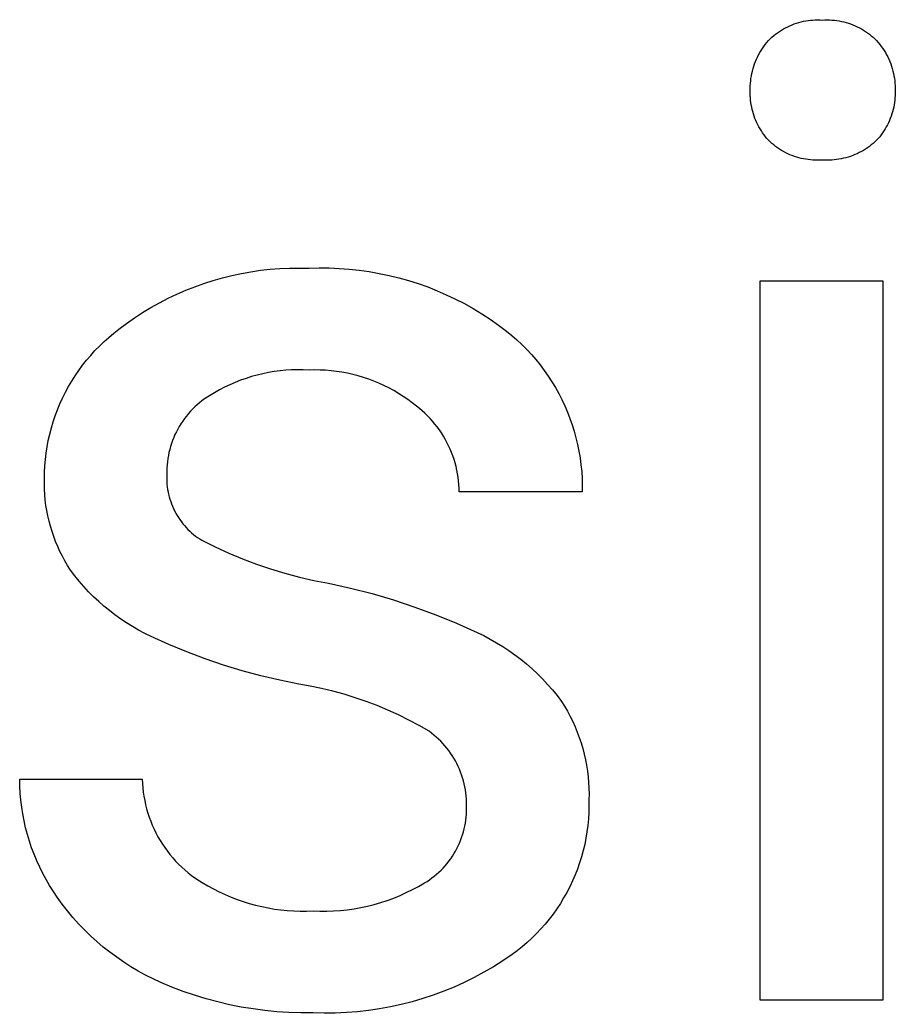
# Model space of a CAD drawing. Header units: millimetres. Extents: x -658 to 2773, y 81 to 2478.
# Drawn here: x 1640.63 to 1667.78, y 230.95 to 261.75 of the extents above; entities that cross this region are included whole.
import ezdxf

# ---------------------------------------------------------------- set-up
doc = ezdxf.new("R2010")
doc.units = ezdxf.units.MM
doc.header["$MEASUREMENT"] = 0
doc.layers.add('Domyślny', color=7, linetype='Continuous', true_color=0x000000)

msp = doc.modelspace()

# ---------------------------------------------------------------- linework, layer by layer
at = {"layer": 'Domyślny'}
for p, q in [((1664.381, 261.508), (1664.447, 261.541)), ((1664.447, 261.541), (1664.514, 261.572)), ((1664.514, 261.572), (1664.582, 261.6)), ((1664.582, 261.6), (1664.651, 261.627)), ((1664.651, 261.627), (1664.721, 261.65)), ((1664.721, 261.65), (1664.792, 261.672)), ((1664.792, 261.672), (1664.863, 261.691)), ((1664.863, 261.691), (1664.935, 261.707)), ((1664.935, 261.707), (1665.008, 261.721)), ((1665.008, 261.721), (1665.081, 261.732)), ((1665.081, 261.732), (1665.154, 261.741)), ((1665.154, 261.741), (1665.228, 261.747)), ((1665.228, 261.747), (1665.302, 261.751)), ((1665.302, 261.751), (1665.375, 261.752)), ((1665.375, 261.752), (1665.449, 261.75)), ((1665.449, 261.75), (1665.523, 261.746)), ((1665.523, 261.746), (1665.597, 261.75)), ((1665.597, 261.75), (1665.671, 261.752)), ((1665.671, 261.752), (1665.746, 261.751)), ((1665.746, 261.751), (1665.82, 261.747)), ((1665.82, 261.747), (1665.894, 261.74)), ((1665.894, 261.74), (1665.967, 261.732)), ((1665.967, 261.732), (1666.041, 261.72)), ((1666.041, 261.72), (1666.114, 261.706)), ((1666.114, 261.706), (1666.186, 261.69)), ((1666.186, 261.69), (1666.258, 261.671)), ((1666.258, 261.671), (1666.329, 261.65)), ((1666.329, 261.65), (1666.399, 261.626)), ((1666.399, 261.626), (1666.468, 261.6)), ((1666.468, 261.6), (1666.537, 261.571)), ((1666.537, 261.571), (1666.604, 261.54)), ((1666.604, 261.54), (1666.671, 261.507)), ((1663.957, 261.213), (1664.013, 261.262)), ((1664.013, 261.262), (1664.07, 261.308)), ((1664.07, 261.308), (1664.13, 261.352)), ((1664.13, 261.352), (1664.19, 261.394)), ((1664.19, 261.394), (1664.252, 261.434)), ((1664.252, 261.434), (1664.316, 261.472)), ((1664.316, 261.472), (1664.381, 261.508)), ((1666.671, 261.507), (1666.736, 261.471)), ((1666.736, 261.471), (1666.8, 261.434)), ((1666.8, 261.434), (1666.862, 261.394)), ((1666.862, 261.394), (1666.923, 261.352)), ((1666.923, 261.352), (1666.983, 261.307)), ((1666.983, 261.307), (1667.041, 261.261)), ((1667.041, 261.261), (1667.098, 261.213)), ((1663.663, 260.867), (1663.706, 260.93)), ((1663.706, 260.93), (1663.752, 260.992)), ((1663.752, 260.992), (1663.8, 261.052)), ((1663.8, 261.052), (1663.85, 261.111)), ((1663.85, 261.111), (1663.903, 261.163)), ((1663.903, 261.163), (1663.957, 261.213)), ((1667.098, 261.213), (1667.152, 261.163)), ((1667.152, 261.163), (1667.205, 261.111)), ((1667.205, 261.111), (1667.256, 261.053)), ((1667.256, 261.053), (1667.305, 260.993)), ((1667.305, 260.993), (1667.351, 260.931)), ((1667.351, 260.931), (1667.396, 260.868)), ((1663.51, 260.599), (1663.545, 260.668)), ((1663.545, 260.668), (1663.582, 260.735)), ((1663.582, 260.735), (1663.621, 260.802)), ((1663.621, 260.802), (1663.663, 260.867)), ((1667.396, 260.868), (1667.438, 260.803)), ((1667.438, 260.803), (1667.478, 260.737)), ((1667.478, 260.737), (1667.515, 260.669)), ((1667.515, 260.669), (1667.55, 260.601)), ((1663.373, 260.239), (1663.395, 260.313)), ((1663.395, 260.313), (1663.42, 260.386)), ((1663.42, 260.386), (1663.448, 260.458)), ((1663.448, 260.458), (1663.478, 260.529)), ((1663.478, 260.529), (1663.51, 260.599)), ((1667.55, 260.601), (1667.583, 260.531)), ((1667.583, 260.531), (1667.614, 260.46)), ((1667.614, 260.46), (1667.642, 260.388)), ((1667.642, 260.388), (1667.667, 260.315)), ((1667.667, 260.315), (1667.69, 260.241)), ((1663.308, 259.938), (1663.32, 260.014)), ((1663.32, 260.014), (1663.335, 260.09)), ((1663.335, 260.09), (1663.353, 260.165)), ((1663.353, 260.165), (1663.373, 260.239)), ((1667.69, 260.241), (1667.71, 260.166)), ((1667.71, 260.166), (1667.728, 260.091)), ((1667.728, 260.091), (1667.743, 260.015)), ((1667.743, 260.015), (1667.756, 259.939)), ((1663.285, 259.631), (1663.287, 259.708)), ((1663.287, 259.708), (1663.291, 259.785)), ((1663.291, 259.785), (1663.298, 259.862)), ((1663.298, 259.862), (1663.308, 259.938)), ((1667.756, 259.939), (1667.766, 259.862)), ((1667.766, 259.862), (1667.773, 259.785)), ((1667.773, 259.785), (1667.778, 259.708)), ((1667.778, 259.708), (1667.78, 259.631)), ((1663.286, 259.554), (1663.285, 259.631)), ((1663.285, 259.481), (1663.286, 259.554)), ((1663.286, 259.408), (1663.285, 259.481)), ((1663.29, 259.335), (1663.286, 259.408)), ((1667.779, 259.408), (1667.775, 259.335)), ((1667.78, 259.631), (1667.779, 259.554)), ((1667.779, 259.554), (1667.78, 259.481)), ((1667.78, 259.481), (1667.779, 259.408)), ((1663.296, 259.262), (1663.29, 259.335)), ((1663.304, 259.19), (1663.296, 259.262)), ((1663.315, 259.118), (1663.304, 259.19)), ((1663.329, 259.046), (1663.315, 259.118)), ((1667.748, 259.117), (1667.735, 259.045)), ((1667.76, 259.189), (1667.748, 259.117)), ((1667.768, 259.262), (1667.76, 259.189)), ((1667.775, 259.335), (1667.768, 259.262)), ((1663.345, 258.975), (1663.329, 259.046)), ((1663.363, 258.905), (1663.345, 258.975)), ((1663.383, 258.835), (1663.363, 258.905)), ((1663.406, 258.765), (1663.383, 258.835)), ((1663.431, 258.697), (1663.406, 258.765)), ((1667.656, 258.764), (1667.63, 258.695)), ((1667.679, 258.833), (1667.656, 258.764)), ((1667.7, 258.903), (1667.679, 258.833)), ((1667.719, 258.974), (1667.7, 258.903)), ((1667.735, 259.045), (1667.719, 258.974)), ((1663.459, 258.629), (1663.431, 258.697)), ((1663.488, 258.563), (1663.459, 258.629)), ((1663.52, 258.497), (1663.488, 258.563)), ((1663.554, 258.433), (1663.52, 258.497)), ((1667.54, 258.496), (1667.505, 258.431)), ((1667.572, 258.561), (1667.54, 258.496)), ((1667.602, 258.628), (1667.572, 258.561)), ((1667.63, 258.695), (1667.602, 258.628)), ((1663.591, 258.369), (1663.554, 258.433)), ((1663.629, 258.307), (1663.591, 258.369)), ((1663.669, 258.247), (1663.629, 258.307)), ((1663.712, 258.187), (1663.669, 258.247)), ((1663.756, 258.129), (1663.712, 258.187)), ((1667.346, 258.186), (1667.301, 258.129)), ((1667.389, 258.245), (1667.346, 258.186)), ((1667.43, 258.306), (1667.389, 258.245)), ((1667.469, 258.368), (1667.43, 258.306)), ((1667.505, 258.431), (1667.469, 258.368)), ((1663.802, 258.073), (1663.756, 258.129)), ((1663.85, 258.018), (1663.802, 258.073)), ((1663.903, 257.967), (1663.85, 258.018)), ((1663.958, 257.919), (1663.903, 257.967)), ((1664.015, 257.872), (1663.958, 257.919)), ((1664.073, 257.827), (1664.015, 257.872)), ((1667.039, 257.872), (1666.98, 257.827)), ((1667.096, 257.919), (1667.039, 257.872)), ((1667.152, 257.967), (1667.096, 257.919)), ((1667.205, 258.018), (1667.152, 257.967)), ((1667.254, 258.072), (1667.205, 258.018)), ((1667.301, 258.129), (1667.254, 258.072)), ((1664.133, 257.784), (1664.073, 257.827)), ((1664.194, 257.743), (1664.133, 257.784)), ((1664.256, 257.704), (1664.194, 257.743)), ((1664.32, 257.668), (1664.256, 257.704)), ((1664.385, 257.633), (1664.32, 257.668)), ((1664.451, 257.601), (1664.385, 257.633)), ((1664.518, 257.571), (1664.451, 257.601)), ((1664.586, 257.544), (1664.518, 257.571)), ((1664.655, 257.518), (1664.586, 257.544)), ((1666.464, 257.544), (1666.395, 257.519)), ((1666.533, 257.572), (1666.464, 257.544)), ((1666.6, 257.602), (1666.533, 257.572)), ((1666.667, 257.634), (1666.6, 257.602)), ((1666.732, 257.668), (1666.667, 257.634)), ((1666.796, 257.705), (1666.732, 257.668)), ((1666.859, 257.744), (1666.796, 257.705)), ((1666.92, 257.784), (1666.859, 257.744)), ((1666.98, 257.827), (1666.92, 257.784)), ((1664.725, 257.495), (1664.655, 257.518)), ((1664.795, 257.475), (1664.725, 257.495)), ((1664.867, 257.457), (1664.795, 257.475)), ((1664.938, 257.441), (1664.867, 257.457)), ((1665.011, 257.428), (1664.938, 257.441)), ((1665.083, 257.417), (1665.011, 257.428)), ((1665.156, 257.409), (1665.083, 257.417)), ((1665.229, 257.403), (1665.156, 257.409)), ((1665.303, 257.399), (1665.229, 257.403)), ((1665.376, 257.399), (1665.303, 257.399)), ((1665.45, 257.4), (1665.376, 257.399)), ((1665.523, 257.404), (1665.45, 257.4)), ((1665.597, 257.4), (1665.523, 257.404)), ((1665.671, 257.399), (1665.597, 257.4)), ((1665.744, 257.4), (1665.671, 257.399)), ((1665.818, 257.403), (1665.744, 257.4)), ((1665.892, 257.409), (1665.818, 257.403)), ((1665.965, 257.418), (1665.892, 257.409)), ((1666.038, 257.428), (1665.965, 257.418)), ((1666.11, 257.442), (1666.038, 257.428)), ((1666.182, 257.458), (1666.11, 257.442)), ((1666.254, 257.476), (1666.182, 257.458)), ((1666.325, 257.496), (1666.254, 257.476)), ((1666.395, 257.519), (1666.325, 257.496)), ((1647.204, 253.826), (1647.498, 253.889)), ((1647.498, 253.889), (1647.795, 253.942)), ((1647.795, 253.942), (1648.093, 253.985)), ((1648.093, 253.985), (1648.393, 254.018)), ((1648.393, 254.018), (1648.693, 254.041)), ((1648.693, 254.041), (1648.994, 254.054)), ((1648.994, 254.054), (1649.295, 254.056)), ((1649.295, 254.056), (1649.596, 254.049)), ((1649.596, 254.049), (1649.909, 254.058)), ((1649.909, 254.058), (1650.222, 254.057)), ((1650.222, 254.057), (1650.534, 254.044)), ((1650.534, 254.044), (1650.846, 254.022)), ((1650.846, 254.022), (1651.157, 253.989)), ((1651.157, 253.989), (1651.467, 253.945)), ((1651.467, 253.945), (1651.775, 253.891)), ((1651.775, 253.891), (1652.081, 253.827)), ((1646.051, 253.477), (1646.335, 253.579)), ((1646.335, 253.579), (1646.622, 253.671)), ((1646.622, 253.671), (1646.911, 253.753)), ((1646.911, 253.753), (1647.204, 253.826)), ((1652.081, 253.827), (1652.384, 253.753)), ((1652.384, 253.753), (1652.685, 253.668)), ((1652.685, 253.668), (1652.983, 253.573)), ((1652.983, 253.573), (1653.278, 253.468)), ((1663.594, 231.352), (1663.594, 253.654)), ((1663.594, 253.654), (1667.393, 253.654)), ((1667.393, 253.654), (1667.393, 231.352)), ((1645.223, 253.117), (1645.495, 253.246)), ((1645.495, 253.246), (1645.771, 253.366)), ((1645.771, 253.366), (1646.051, 253.477)), ((1653.278, 253.468), (1653.569, 253.353)), ((1653.569, 253.353), (1653.856, 253.229)), ((1653.856, 253.229), (1654.138, 253.095)), ((1644.693, 252.831), (1644.955, 252.978)), ((1644.955, 252.978), (1645.223, 253.117)), ((1654.138, 253.095), (1654.416, 252.951)), ((1654.416, 252.951), (1654.689, 252.799)), ((1644.183, 252.51), (1644.435, 252.674)), ((1644.435, 252.674), (1644.693, 252.831)), ((1654.689, 252.799), (1654.956, 252.637)), ((1654.956, 252.637), (1655.218, 252.466)), ((1643.695, 252.156), (1643.936, 252.337)), ((1643.936, 252.337), (1644.183, 252.51)), ((1655.218, 252.466), (1655.474, 252.287)), ((1643.386, 251.906), (1643.539, 252.034)), ((1643.539, 252.034), (1643.695, 252.156)), ((1655.474, 252.287), (1655.724, 252.098)), ((1655.724, 252.098), (1655.888, 251.964)), ((1643.095, 251.636), (1643.238, 251.774)), ((1643.238, 251.774), (1643.386, 251.906)), ((1655.888, 251.964), (1656.047, 251.825)), ((1656.047, 251.825), (1656.201, 251.68)), ((1656.201, 251.68), (1656.35, 251.53)), ((1642.823, 251.347), (1642.956, 251.494)), ((1642.956, 251.494), (1643.095, 251.636)), ((1656.35, 251.53), (1656.494, 251.374)), ((1656.494, 251.374), (1656.632, 251.214)), ((1642.571, 251.04), (1642.694, 251.195)), ((1642.694, 251.195), (1642.823, 251.347)), ((1656.632, 251.214), (1656.765, 251.05)), ((1642.341, 250.716), (1642.454, 250.88)), ((1642.454, 250.88), (1642.571, 251.04)), ((1648.164, 250.777), (1647.988, 250.735)), ((1648.34, 250.813), (1648.164, 250.777)), ((1648.518, 250.843), (1648.34, 250.813)), ((1648.697, 250.866), (1648.518, 250.843)), ((1648.876, 250.884), (1648.697, 250.866)), ((1649.056, 250.895), (1648.876, 250.884)), ((1649.236, 250.9), (1649.056, 250.895)), ((1649.416, 250.899), (1649.236, 250.9)), ((1649.596, 250.891), (1649.416, 250.899)), ((1649.768, 250.894), (1649.596, 250.891)), ((1649.939, 250.892), (1649.768, 250.894)), ((1650.11, 250.884), (1649.939, 250.892)), ((1650.28, 250.869), (1650.11, 250.884)), ((1650.45, 250.849), (1650.28, 250.869)), ((1650.619, 250.823), (1650.45, 250.849)), ((1650.788, 250.792), (1650.619, 250.823)), ((1650.955, 250.754), (1650.788, 250.792)), ((1651.12, 250.711), (1650.955, 250.754)), ((1656.765, 251.05), (1656.893, 250.881)), ((1656.893, 250.881), (1657.014, 250.707)), ((1642.134, 250.377), (1642.235, 250.548)), ((1642.235, 250.548), (1642.341, 250.716)), ((1647.305, 250.509), (1647.139, 250.437)), ((1647.473, 250.574), (1647.305, 250.509)), ((1647.643, 250.634), (1647.473, 250.574)), ((1647.815, 250.688), (1647.643, 250.634)), ((1647.988, 250.735), (1647.815, 250.688)), ((1651.284, 250.662), (1651.12, 250.711)), ((1651.447, 250.608), (1651.284, 250.662)), ((1651.607, 250.548), (1651.447, 250.608)), ((1651.765, 250.482), (1651.607, 250.548)), ((1651.921, 250.412), (1651.765, 250.482)), ((1657.014, 250.707), (1657.13, 250.53)), ((1657.13, 250.53), (1657.239, 250.349)), ((1641.951, 250.024), (1642.04, 250.202)), ((1642.04, 250.202), (1642.134, 250.377)), ((1646.659, 250.19), (1646.505, 250.097)), ((1646.816, 250.278), (1646.659, 250.19)), ((1646.976, 250.361), (1646.816, 250.278)), ((1647.139, 250.437), (1646.976, 250.361)), ((1652.074, 250.336), (1651.921, 250.412)), ((1652.225, 250.254), (1652.074, 250.336)), ((1652.373, 250.168), (1652.225, 250.254)), ((1652.517, 250.076), (1652.373, 250.168)), ((1657.239, 250.349), (1657.342, 250.164)), ((1657.342, 250.164), (1657.439, 249.976)), ((1641.792, 249.66), (1641.869, 249.844)), ((1641.869, 249.844), (1641.951, 250.024)), ((1646.2, 249.88), (1646.126, 249.817)), ((1646.276, 249.94), (1646.2, 249.88)), ((1646.354, 249.998), (1646.276, 249.94)), ((1646.505, 250.097), (1646.354, 249.998)), ((1652.659, 249.98), (1652.517, 250.076)), ((1652.797, 249.879), (1652.659, 249.98)), ((1652.932, 249.773), (1652.797, 249.879)), ((1657.439, 249.976), (1657.529, 249.784)), ((1641.723, 249.474), (1641.792, 249.66)), ((1645.854, 249.54), (1645.792, 249.465)), ((1645.919, 249.613), (1645.854, 249.54)), ((1645.985, 249.683), (1645.919, 249.613)), ((1646.055, 249.751), (1645.985, 249.683)), ((1646.126, 249.817), (1646.055, 249.751)), ((1653.021, 249.702), (1652.932, 249.773)), ((1653.108, 249.628), (1653.021, 249.702)), ((1653.192, 249.552), (1653.108, 249.628)), ((1653.274, 249.472), (1653.192, 249.552)), ((1657.529, 249.784), (1657.612, 249.59)), ((1657.612, 249.59), (1657.689, 249.393)), ((1641.602, 249.096), (1641.659, 249.286)), ((1641.659, 249.286), (1641.723, 249.474)), ((1645.623, 249.228), (1645.572, 249.146)), ((1645.677, 249.309), (1645.623, 249.228)), ((1645.733, 249.388), (1645.677, 249.309)), ((1645.792, 249.465), (1645.733, 249.388)), ((1653.353, 249.39), (1653.274, 249.472)), ((1653.429, 249.305), (1653.353, 249.39)), ((1653.502, 249.218), (1653.429, 249.305)), ((1653.573, 249.128), (1653.502, 249.218)), ((1657.689, 249.393), (1657.759, 249.193)), ((1641.508, 248.71), (1641.552, 248.904)), ((1641.552, 248.904), (1641.602, 249.096)), ((1645.48, 248.975), (1645.438, 248.888)), ((1645.524, 249.061), (1645.48, 248.975)), ((1645.572, 249.146), (1645.524, 249.061)), ((1653.64, 249.036), (1653.573, 249.128)), ((1653.704, 248.941), (1653.64, 249.036)), ((1653.765, 248.845), (1653.704, 248.941)), ((1657.759, 249.193), (1657.823, 248.991)), ((1657.823, 248.991), (1657.879, 248.787)), ((1641.471, 248.515), (1641.508, 248.71)), ((1645.33, 248.617), (1645.301, 248.525)), ((1645.363, 248.708), (1645.33, 248.617)), ((1645.399, 248.799), (1645.363, 248.708)), ((1645.438, 248.888), (1645.399, 248.799)), ((1653.822, 248.746), (1653.765, 248.845)), ((1653.876, 248.646), (1653.822, 248.746)), ((1653.927, 248.544), (1653.876, 248.646)), ((1657.879, 248.787), (1657.928, 248.581)), ((1641.417, 248.121), (1641.441, 248.319)), ((1641.441, 248.319), (1641.471, 248.515)), ((1645.251, 248.337), (1645.232, 248.242)), ((1645.274, 248.431), (1645.251, 248.337)), ((1645.301, 248.525), (1645.274, 248.431)), ((1653.975, 248.44), (1653.927, 248.544)), ((1654.018, 248.335), (1653.975, 248.44)), ((1654.059, 248.228), (1654.018, 248.335)), ((1657.928, 248.581), (1657.971, 248.374)), ((1657.971, 248.374), (1658.006, 248.165)), ((1641.4, 247.924), (1641.417, 248.121)), ((1645.202, 248.05), (1645.192, 247.953)), ((1645.215, 248.146), (1645.202, 248.05)), ((1645.232, 248.242), (1645.215, 248.146)), ((1654.095, 248.12), (1654.059, 248.228)), ((1654.128, 248.011), (1654.095, 248.12)), ((1654.157, 247.901), (1654.128, 248.011)), ((1658.006, 248.165), (1658.034, 247.955)), ((1641.387, 247.527), (1641.39, 247.725)), ((1641.39, 247.725), (1641.4, 247.924)), ((1645.186, 247.856), (1645.183, 247.759)), ((1645.183, 247.759), (1645.183, 247.662)), ((1645.192, 247.953), (1645.186, 247.856)), ((1654.183, 247.79), (1654.157, 247.901)), ((1654.205, 247.678), (1654.183, 247.79)), ((1654.223, 247.565), (1654.205, 247.678)), ((1658.034, 247.955), (1658.055, 247.745)), ((1658.055, 247.745), (1658.068, 247.533)), ((1641.386, 247.36), (1641.387, 247.527)), ((1645.183, 247.662), (1645.181, 247.584)), ((1645.181, 247.584), (1645.181, 247.505)), ((1645.181, 247.505), (1645.184, 247.427)), ((1645.184, 247.427), (1645.19, 247.348)), ((1654.237, 247.452), (1654.223, 247.565)), ((1654.247, 247.338), (1654.237, 247.452)), ((1658.068, 247.533), (1658.075, 247.322)), ((1641.39, 247.193), (1641.386, 247.36)), ((1641.399, 247.027), (1641.39, 247.193)), ((1645.19, 247.348), (1645.198, 247.27)), ((1645.198, 247.27), (1645.209, 247.192)), ((1645.209, 247.192), (1645.223, 247.115)), ((1645.223, 247.115), (1645.24, 247.038)), ((1654.253, 247.224), (1654.247, 247.338)), ((1654.256, 247.11), (1654.253, 247.224)), ((1658.074, 247.11), (1654.256, 247.11)), ((1658.075, 247.322), (1658.074, 247.11)), ((1641.415, 246.861), (1641.399, 247.027)), ((1641.436, 246.696), (1641.415, 246.861)), ((1645.24, 247.038), (1645.259, 246.962)), ((1645.259, 246.962), (1645.281, 246.886)), ((1645.281, 246.886), (1645.305, 246.811)), ((1645.305, 246.811), (1645.332, 246.738)), ((1641.462, 246.531), (1641.436, 246.696)), ((1641.494, 246.368), (1641.462, 246.531)), ((1645.332, 246.738), (1645.361, 246.665)), ((1645.361, 246.665), (1645.393, 246.593)), ((1645.393, 246.593), (1645.428, 246.522)), ((1645.428, 246.522), (1645.465, 246.453)), ((1645.465, 246.453), (1645.504, 246.385)), ((1641.532, 246.206), (1641.494, 246.368)), ((1641.575, 246.045), (1641.532, 246.206)), ((1645.504, 246.385), (1645.545, 246.318)), ((1645.545, 246.318), (1645.589, 246.253)), ((1645.589, 246.253), (1645.635, 246.189)), ((1645.635, 246.189), (1645.684, 246.127)), ((1641.623, 245.885), (1641.575, 246.045)), ((1641.677, 245.727), (1641.623, 245.885)), ((1645.684, 246.127), (1645.734, 246.067)), ((1645.734, 246.067), (1645.786, 246.008)), ((1645.786, 246.008), (1645.841, 245.951)), ((1645.841, 245.951), (1645.897, 245.897)), ((1645.897, 245.897), (1645.955, 245.844)), ((1645.955, 245.844), (1646.015, 245.793)), ((1641.736, 245.572), (1641.677, 245.727)), ((1641.8, 245.418), (1641.736, 245.572)), ((1646.015, 245.793), (1646.077, 245.744)), ((1646.077, 245.744), (1646.141, 245.698)), ((1646.141, 245.698), (1646.206, 245.654)), ((1646.206, 245.654), (1646.272, 245.612)), ((1646.272, 245.612), (1646.686, 245.405)), ((1641.869, 245.266), (1641.8, 245.418)), ((1641.944, 245.117), (1641.869, 245.266)), ((1646.686, 245.405), (1647.107, 245.213)), ((1647.107, 245.213), (1647.535, 245.035)), ((1642.023, 244.971), (1641.944, 245.117)), ((1642.107, 244.827), (1642.023, 244.971)), ((1647.535, 245.035), (1647.968, 244.872)), ((1642.197, 244.686), (1642.107, 244.827)), ((1642.328, 244.512), (1642.197, 244.686)), ((1647.968, 244.872), (1648.406, 244.723)), ((1648.406, 244.723), (1648.849, 244.59)), ((1648.849, 244.59), (1649.297, 244.472)), ((1642.466, 244.343), (1642.328, 244.512)), ((1642.609, 244.178), (1642.466, 244.343)), ((1649.297, 244.472), (1649.748, 244.369)), ((1649.748, 244.369), (1650.202, 244.281)), ((1650.202, 244.281), (1650.881, 244.131)), ((1642.758, 244.018), (1642.609, 244.178)), ((1642.912, 243.863), (1642.758, 244.018)), ((1650.881, 244.131), (1651.554, 243.957)), ((1643.071, 243.713), (1642.912, 243.863)), ((1643.235, 243.569), (1643.071, 243.713)), ((1651.554, 243.957), (1652.221, 243.761)), ((1652.221, 243.761), (1652.881, 243.542)), ((1643.403, 243.43), (1643.235, 243.569)), ((1643.577, 243.297), (1643.403, 243.43)), ((1652.881, 243.542), (1653.532, 243.301)), ((1643.754, 243.17), (1643.577, 243.297)), ((1643.936, 243.049), (1643.754, 243.17)), ((1644.122, 242.934), (1643.936, 243.049)), ((1653.532, 243.301), (1654.176, 243.038)), ((1644.311, 242.826), (1644.122, 242.934)), ((1644.504, 242.723), (1644.311, 242.826)), ((1654.176, 243.038), (1654.81, 242.753)), ((1654.81, 242.753), (1655.015, 242.654)), ((1644.701, 242.628), (1644.504, 242.723)), ((1645.25, 242.38), (1644.701, 242.628)), ((1655.015, 242.654), (1655.217, 242.548)), ((1655.217, 242.548), (1655.415, 242.436)), ((1655.415, 242.436), (1655.609, 242.317)), ((1645.808, 242.15), (1645.25, 242.38)), ((1646.372, 241.937), (1645.808, 242.15)), ((1655.609, 242.317), (1655.799, 242.192)), ((1655.799, 242.192), (1655.985, 242.06)), ((1646.943, 241.743), (1646.372, 241.937)), ((1655.985, 242.06), (1656.166, 241.922)), ((1656.166, 241.922), (1656.343, 241.778)), ((1647.519, 241.567), (1646.943, 241.743)), ((1648.101, 241.409), (1647.519, 241.567)), ((1656.343, 241.778), (1656.514, 241.628)), ((1656.514, 241.628), (1656.681, 241.472)), ((1648.688, 241.27), (1648.101, 241.409)), ((1649.279, 241.149), (1648.688, 241.27)), ((1656.681, 241.472), (1656.841, 241.311)), ((1656.841, 241.311), (1656.997, 241.144)), ((1649.634, 241.088), (1649.279, 241.149)), ((1649.987, 241.016), (1649.634, 241.088)), ((1650.338, 240.932), (1649.987, 241.016)), ((1650.686, 240.837), (1650.338, 240.932)), ((1656.997, 241.144), (1657.146, 240.972)), ((1657.146, 240.972), (1657.29, 240.796)), ((1651.03, 240.731), (1650.686, 240.837)), ((1651.371, 240.614), (1651.03, 240.731)), ((1651.708, 240.486), (1651.371, 240.614)), ((1657.29, 240.796), (1657.428, 240.614)), ((1657.428, 240.614), (1657.523, 240.463)), ((1652.041, 240.347), (1651.708, 240.486)), ((1652.369, 240.198), (1652.041, 240.347)), ((1657.523, 240.463), (1657.612, 240.308)), ((1657.612, 240.308), (1657.697, 240.151)), ((1652.692, 240.038), (1652.369, 240.198)), ((1653.01, 239.868), (1652.692, 240.038)), ((1657.697, 240.151), (1657.776, 239.991)), ((1657.776, 239.991), (1657.85, 239.828)), ((1653.322, 239.687), (1653.01, 239.868)), ((1653.398, 239.631), (1653.322, 239.687)), ((1657.85, 239.828), (1657.918, 239.663)), ((1657.918, 239.663), (1657.98, 239.496)), ((1653.473, 239.571), (1653.398, 239.631)), ((1653.545, 239.509), (1653.473, 239.571)), ((1653.615, 239.445), (1653.545, 239.509)), ((1653.683, 239.378), (1653.615, 239.445)), ((1653.749, 239.309), (1653.683, 239.378)), ((1657.98, 239.496), (1658.037, 239.326)), ((1653.812, 239.238), (1653.749, 239.309)), ((1653.873, 239.165), (1653.812, 239.238)), ((1653.932, 239.089), (1653.873, 239.165)), ((1653.987, 239.012), (1653.932, 239.089)), ((1658.037, 239.326), (1658.088, 239.155)), ((1658.088, 239.155), (1658.133, 238.982)), ((1654.04, 238.933), (1653.987, 239.012)), ((1654.09, 238.852), (1654.04, 238.933)), ((1654.138, 238.769), (1654.09, 238.852)), ((1654.182, 238.685), (1654.138, 238.769)), ((1658.133, 238.982), (1658.172, 238.808)), ((1658.172, 238.808), (1658.206, 238.633)), ((1654.224, 238.599), (1654.182, 238.685)), ((1654.263, 238.512), (1654.224, 238.599)), ((1654.299, 238.424), (1654.263, 238.512)), ((1658.206, 238.633), (1658.233, 238.456)), ((1658.233, 238.456), (1658.255, 238.279)), ((1640.629, 237.987), (1640.625, 238.204)), ((1640.625, 238.204), (1644.425, 238.204)), ((1644.425, 238.204), (1644.43, 238.071)), ((1654.331, 238.335), (1654.299, 238.424)), ((1654.361, 238.244), (1654.331, 238.335)), ((1654.387, 238.152), (1654.361, 238.244)), ((1654.411, 238.06), (1654.387, 238.152)), ((1658.255, 238.279), (1658.27, 238.101)), ((1640.64, 237.77), (1640.629, 237.987)), ((1644.43, 238.071), (1644.44, 237.938)), ((1644.44, 237.938), (1644.455, 237.805)), ((1654.431, 237.967), (1654.411, 238.06)), ((1654.448, 237.873), (1654.431, 237.967)), ((1654.461, 237.779), (1654.448, 237.873)), ((1658.27, 238.101), (1658.28, 237.923)), ((1658.28, 237.923), (1658.283, 237.744)), ((1640.658, 237.554), (1640.64, 237.77)), ((1640.684, 237.339), (1640.658, 237.554)), ((1644.455, 237.805), (1644.474, 237.673)), ((1644.474, 237.673), (1644.498, 237.542)), ((1644.498, 237.542), (1644.526, 237.411)), ((1654.472, 237.684), (1654.461, 237.779)), ((1654.479, 237.589), (1654.472, 237.684)), ((1654.483, 237.494), (1654.479, 237.589)), ((1658.283, 237.744), (1658.281, 237.566)), ((1658.281, 237.566), (1658.282, 237.366)), ((1640.717, 237.124), (1640.684, 237.339)), ((1644.526, 237.411), (1644.559, 237.282)), ((1644.559, 237.282), (1644.596, 237.154)), ((1654.477, 237.118), (1654.481, 237.211)), ((1654.481, 237.304), (1654.484, 237.399)), ((1654.481, 237.211), (1654.481, 237.304)), ((1654.484, 237.399), (1654.483, 237.494)), ((1658.282, 237.366), (1658.277, 237.167)), ((1640.758, 236.911), (1640.717, 237.124)), ((1640.805, 236.699), (1640.758, 236.911)), ((1644.596, 237.154), (1644.638, 237.027)), ((1644.638, 237.027), (1644.684, 236.902)), ((1644.684, 236.902), (1644.734, 236.778)), ((1654.446, 236.841), (1654.459, 236.933)), ((1654.459, 236.933), (1654.47, 237.025)), ((1654.47, 237.025), (1654.477, 237.118)), ((1658.265, 236.969), (1658.246, 236.77)), ((1658.277, 237.167), (1658.265, 236.969)), ((1640.86, 236.49), (1640.805, 236.699)), ((1644.734, 236.778), (1644.789, 236.657)), ((1644.789, 236.657), (1644.847, 236.537)), ((1654.386, 236.57), (1654.409, 236.659)), ((1654.409, 236.659), (1654.429, 236.75)), ((1654.429, 236.75), (1654.446, 236.841)), ((1658.246, 236.77), (1658.22, 236.573)), ((1640.922, 236.282), (1640.86, 236.49)), ((1640.991, 236.076), (1640.922, 236.282)), ((1644.847, 236.537), (1644.91, 236.419)), ((1644.91, 236.419), (1644.977, 236.304)), ((1644.977, 236.304), (1645.048, 236.191)), ((1654.263, 236.219), (1654.298, 236.305)), ((1654.298, 236.305), (1654.331, 236.392)), ((1654.331, 236.392), (1654.36, 236.48)), ((1654.36, 236.48), (1654.386, 236.57)), ((1658.187, 236.376), (1658.148, 236.181)), ((1658.22, 236.573), (1658.187, 236.376)), ((1641.067, 235.873), (1640.991, 236.076)), ((1645.048, 236.191), (1645.123, 236.08)), ((1645.123, 236.08), (1645.201, 235.972)), ((1645.201, 235.972), (1645.283, 235.867)), ((1654.093, 235.89), (1654.139, 235.97)), ((1654.139, 235.97), (1654.183, 236.052)), ((1654.183, 236.052), (1654.225, 236.135)), ((1654.225, 236.135), (1654.263, 236.219)), ((1658.102, 235.987), (1658.049, 235.795)), ((1658.148, 236.181), (1658.102, 235.987)), ((1641.15, 235.672), (1641.067, 235.873)), ((1641.24, 235.475), (1641.15, 235.672)), ((1645.283, 235.867), (1645.369, 235.765)), ((1645.369, 235.765), (1645.458, 235.665)), ((1645.458, 235.665), (1645.551, 235.569)), ((1653.878, 235.587), (1653.936, 235.66)), ((1653.936, 235.66), (1653.991, 235.735)), ((1653.991, 235.735), (1654.043, 235.811)), ((1654.043, 235.811), (1654.093, 235.89)), ((1658.049, 235.795), (1657.989, 235.605)), ((1641.336, 235.28), (1641.24, 235.475)), ((1645.551, 235.569), (1645.647, 235.477)), ((1645.647, 235.477), (1645.746, 235.387)), ((1645.746, 235.387), (1645.848, 235.301)), ((1653.624, 235.317), (1653.691, 235.381)), ((1653.691, 235.381), (1653.756, 235.448)), ((1653.756, 235.448), (1653.818, 235.516)), ((1653.818, 235.516), (1653.878, 235.587)), ((1657.923, 235.417), (1657.85, 235.232)), ((1657.989, 235.605), (1657.923, 235.417)), ((1641.439, 235.089), (1641.336, 235.28)), ((1641.549, 234.902), (1641.439, 235.089)), ((1645.848, 235.301), (1645.953, 235.219)), ((1645.953, 235.219), (1646.118, 235.106)), ((1646.118, 235.106), (1646.286, 234.998)), ((1653.257, 235.033), (1653.334, 235.085)), ((1653.334, 235.085), (1653.41, 235.139)), ((1653.41, 235.139), (1653.483, 235.196)), ((1653.483, 235.196), (1653.554, 235.255)), ((1653.554, 235.255), (1653.624, 235.317)), ((1657.771, 235.049), (1657.686, 234.869)), ((1657.85, 235.232), (1657.771, 235.049)), ((1641.664, 234.718), (1641.549, 234.902)), ((1646.286, 234.998), (1646.458, 234.896)), ((1646.458, 234.896), (1646.633, 234.8)), ((1646.633, 234.8), (1646.812, 234.709)), ((1652.615, 234.685), (1652.806, 234.778)), ((1652.806, 234.778), (1652.994, 234.878)), ((1652.994, 234.878), (1653.178, 234.984)), ((1653.178, 234.984), (1653.257, 235.033)), ((1657.686, 234.869), (1657.594, 234.692)), ((1641.786, 234.539), (1641.664, 234.718)), ((1641.941, 234.326), (1641.786, 234.539)), ((1646.812, 234.709), (1646.993, 234.625)), ((1646.993, 234.625), (1647.177, 234.547)), ((1647.177, 234.547), (1647.363, 234.475)), ((1647.363, 234.475), (1647.552, 234.409)), ((1651.821, 234.379), (1652.023, 234.445)), ((1652.023, 234.445), (1652.223, 234.518)), ((1652.223, 234.518), (1652.421, 234.598)), ((1652.421, 234.598), (1652.615, 234.685)), ((1657.496, 234.519), (1657.393, 234.349)), ((1657.594, 234.692), (1657.496, 234.519)), ((1642.102, 234.118), (1641.941, 234.326)), ((1642.271, 233.916), (1642.102, 234.118)), ((1647.552, 234.409), (1647.743, 234.349)), ((1647.743, 234.349), (1647.936, 234.296)), ((1647.936, 234.296), (1648.13, 234.25)), ((1648.13, 234.25), (1648.326, 234.21)), ((1648.326, 234.21), (1648.524, 234.176)), ((1648.524, 234.176), (1648.722, 234.149)), ((1648.722, 234.149), (1648.921, 234.129)), ((1648.921, 234.129), (1649.12, 234.116)), ((1649.12, 234.116), (1649.32, 234.109)), ((1649.52, 234.108), (1649.72, 234.115)), ((1649.72, 234.115), (1649.932, 234.108)), ((1650.145, 234.109), (1650.358, 234.117)), ((1650.358, 234.117), (1650.57, 234.133)), ((1650.57, 234.133), (1650.782, 234.155)), ((1650.782, 234.155), (1650.993, 234.186)), ((1650.993, 234.186), (1651.202, 234.223)), ((1651.202, 234.223), (1651.41, 234.268)), ((1651.41, 234.268), (1651.617, 234.32)), ((1651.617, 234.32), (1651.821, 234.379)), ((1657.283, 234.182), (1657.168, 234.02)), ((1657.393, 234.349), (1657.283, 234.182)), ((1642.446, 233.72), (1642.271, 233.916)), ((1649.32, 234.109), (1649.52, 234.108)), ((1649.932, 234.108), (1650.145, 234.109)), ((1657.047, 233.861), (1656.921, 233.707)), ((1657.168, 234.02), (1657.047, 233.861)), ((1642.628, 233.53), (1642.446, 233.72)), ((1642.816, 233.346), (1642.628, 233.53)), ((1656.789, 233.558), (1656.652, 233.413)), ((1656.921, 233.707), (1656.789, 233.558)), ((1643.011, 233.169), (1642.816, 233.346)), ((1656.511, 233.273), (1656.364, 233.138)), ((1656.652, 233.413), (1656.511, 233.273)), ((1643.211, 232.998), (1643.011, 233.169)), ((1643.417, 232.835), (1643.211, 232.998)), ((1656.058, 232.883), (1655.898, 232.764)), ((1656.213, 233.008), (1656.058, 232.883)), ((1656.364, 233.138), (1656.213, 233.008)), ((1643.629, 232.678), (1643.417, 232.835)), ((1643.846, 232.529), (1643.629, 232.678)), ((1655.898, 232.764), (1655.613, 232.57)), ((1644.068, 232.388), (1643.846, 232.529)), ((1644.294, 232.254), (1644.068, 232.388)), ((1655.321, 232.386), (1655.023, 232.213)), ((1655.613, 232.57), (1655.321, 232.386)), ((1644.526, 232.128), (1644.294, 232.254)), ((1644.761, 232.01), (1644.526, 232.128)), ((1645, 231.901), (1644.761, 232.01)), ((1654.719, 232.05), (1654.409, 231.897)), ((1655.023, 232.213), (1654.719, 232.05)), ((1645.344, 231.756), (1645, 231.901)), ((1645.693, 231.623), (1645.344, 231.756)), ((1654.095, 231.755), (1653.776, 231.625)), ((1654.409, 231.897), (1654.095, 231.755)), ((1646.046, 231.502), (1645.693, 231.623)), ((1646.402, 231.393), (1646.046, 231.502)), ((1646.763, 231.295), (1646.402, 231.393)), ((1653.124, 231.397), (1652.793, 231.3)), ((1653.452, 231.505), (1653.124, 231.397)), ((1653.776, 231.625), (1653.452, 231.505)), ((1667.393, 231.352), (1663.594, 231.352)), ((1647.126, 231.21), (1646.763, 231.295)), ((1647.492, 231.137), (1647.126, 231.21)), ((1647.86, 231.076), (1647.492, 231.137)), ((1648.23, 231.027), (1647.86, 231.076)), ((1651.783, 231.079), (1651.441, 231.029)), ((1652.122, 231.141), (1651.783, 231.079)), ((1652.459, 231.215), (1652.122, 231.141)), ((1652.793, 231.3), (1652.459, 231.215)), ((1648.601, 230.991), (1648.23, 231.027)), ((1648.974, 230.967), (1648.601, 230.991)), ((1649.347, 230.956), (1648.974, 230.967)), ((1649.72, 230.957), (1649.347, 230.956)), ((1650.065, 230.947), (1649.72, 230.957)), ((1650.41, 230.95), (1650.065, 230.947)), ((1650.754, 230.964), (1650.41, 230.95)), ((1651.098, 230.991), (1650.754, 230.964)), ((1651.441, 231.029), (1651.098, 230.991))]:
    msp.add_line(p, q, dxfattribs=at)

doc.saveas('drawing.dxf')
